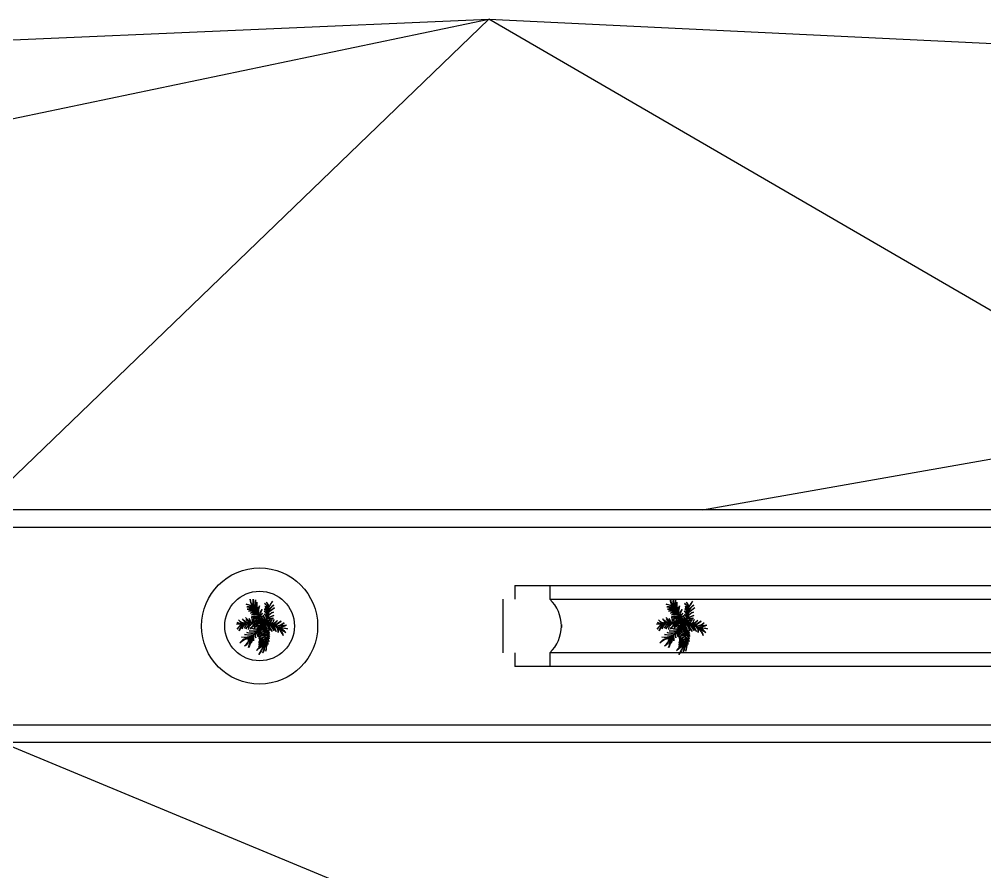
# Model space of a CAD drawing. Header units: millimetres. Extents: x 111 to 1506, y 14 to 566.
# Drawn here: x 238.67 to 246.98, y 234.44 to 241.78 of the extents above; entities that cross this region are included whole.
import ezdxf

# ---------------------------------------------------------------- set-up
doc = ezdxf.new("R2010")
doc.units = ezdxf.units.MM
doc.layers.add('Vegetacion.', color=255, linetype='Continuous')

# ---------------------------------------------------------------- blocks, each defined once
blk = doc.blocks.new('PAL-COCO')
at = {"color": 0}
for p, q in [((-0.198, 1.426), (-0.067, 1.231)), ((-0.065, 1.266), (-0.198, 1.426)), ((-0.079, 1.646), (0.015, 1.518)), ((0.015, 1.541), (-0.079, 1.646)), ((0.091, 1.421), (0.015, 1.541)), ((0.015, 1.518), (0.087, 1.378)), ((0.084, 1.837), (0.206, 1.073)), ((0.156, 1.644), (0.084, 1.837)), ((0.145, 1.291), (0.091, 1.421)), ((0.213, 1.447), (0.156, 1.644)), ((0.255, 1.245), (0.213, 1.447)), ((0.264, 1.416), (0.277, 1.577)), ((0.264, 1.232), (0.365, 1.437)), ((0.27, 1.255), (0.264, 1.416)), ((0.277, 1.577), (0.309, 1.736)), ((0.359, 1.889), (0.282, 1.263)), ((0.363, 1.447), (0.302, 1.32)), ((0.309, 1.736), (0.359, 1.889)), ((0.314, 1.308), (0.627, 1.771)), ((0.438, 1.565), (0.363, 1.447)), ((0.376, 1.366), (0.527, 1.454)), ((0.526, 1.674), (0.438, 1.565)), ((0.574, 1.448), (0.449, 1.36)), ((0.627, 1.771), (0.526, 1.674)), ((0.527, 1.454), (0.686, 1.525)), ((0.709, 1.522), (0.574, 1.448)), ((0.686, 1.525), (0.852, 1.579)), ((0.852, 1.579), (0.709, 1.522)), ((-1.65, 0.793), (-1.416, 0.636)), ((-1.475, 0.714), (-1.65, 0.793)), ((-1.31, 0.616), (-1.475, 0.714)), ((-1.372, 0.908), (-1.281, 0.789)), ((-1.299, 0.785), (-1.372, 0.908)), ((-1.205, 0.676), (-1.299, 0.785)), ((-1.281, 0.789), (-1.177, 0.682)), ((-1.176, 0.962), (-0.812, 0.496)), ((-1.072, 0.798), (-1.176, 0.962)), ((-0.954, 0.644), (-1.072, 0.798)), ((-0.864, 0.878), (-0.799, 0.754)), ((-0.814, 0.756), (-0.864, 0.878)), ((-0.75, 0.642), (-0.814, 0.756)), ((-0.799, 0.754), (-0.719, 0.639)), ((-0.622, 0.896), (-0.398, 0.346)), ((-0.435, 0.397), (-0.622, 0.896)), ((-0.418, 0.69), (-0.424, 0.867)), ((-0.424, 0.804), (-0.387, 0.572)), ((-0.34, 0.775), (-0.213, 0.706)), ((-0.216, 0.726), (-0.34, 0.775)), ((-0.313, 0.911), (-0.202, 0.875)), ((-0.211, 0.898), (-0.313, 0.911)), ((-0.306, 0.79), (-0.244, 0.291)), ((-0.218, 0.276), (-0.306, 0.79)), ((-0.257, 1.176), (-0.143, 1.066)), ((-0.148, 1.095), (-0.257, 1.176)), ((-0.102, 0.655), (-0.216, 0.726)), ((-0.213, 0.706), (-0.098, 0.617)), ((-0.115, 0.863), (-0.211, 0.898)), ((-0.202, 0.875), (-0.101, 0.817)), ((-0.049, 1.002), (-0.148, 1.095)), ((-0.143, 1.066), (-0.042, 0.944)), ((-0.029, 0.808), (-0.115, 0.863)), ((-0.101, 0.817), (-0.015, 0.739)), ((-0.067, 1.231), (0.044, 1.024)), ((0.051, 1.093), (-0.065, 1.266)), ((0.038, 0.899), (-0.049, 1.002)), ((-0.042, 0.944), (0.043, 0.811)), ((0.043, 0.736), (-0.029, 0.808)), ((-0.015, 0.739), (0.052, 0.644)), ((0.112, 0.786), (0.038, 0.899)), ((0.043, 0.811), (0.113, 0.67)), ((0.098, 0.65), (0.043, 0.736)), ((0.044, 1.024), (0.135, 0.808)), ((0.151, 0.911), (0.051, 1.093)), ((0.087, 1.378), (0.136, 1.227)), ((0.092, 0.569), (0.126, 0.796)), ((0.211, 0.727), (0.096, 0.602)), ((0.109, 0.678), (0.186, 0.764)), ((0.126, 0.796), (0.184, 1.017)), ((0.136, 1.227), (0.161, 1.071)), ((0.342, 0.959), (0.138, 0.827)), ((0.175, 1.153), (0.145, 1.291)), ((0.204, 1.033), (0.157, 0.95)), ((0.157, 0.892), (0.351, 0.993)), ((0.161, 1.071), (0.16, 0.913)), ((0.182, 1.012), (0.175, 1.153)), ((0.184, 1.017), (0.264, 1.232)), ((0.186, 0.764), (0.277, 0.835)), ((0.188, 1.073), (0.286, 1.139)), ((0.268, 1.105), (0.204, 1.033)), ((0.343, 0.835), (0.211, 0.727)), ((0.335, 1.256), (0.234, 1.141)), ((0.236, 1.263), (0.376, 1.366)), ((0.346, 1.162), (0.268, 1.105)), ((0.277, 0.835), (0.379, 0.889)), ((0.286, 1.139), (0.393, 1.186)), ((0.449, 1.36), (0.335, 1.256)), ((0.552, 1.081), (0.342, 0.959)), ((0.489, 0.923), (0.343, 0.835)), ((0.433, 1.202), (0.346, 1.162)), ((0.351, 0.993), (0.552, 1.081)), ((0.379, 0.889), (0.489, 0.923)), ((0.393, 1.186), (0.506, 1.215)), ((0.421, 0.688), (0.568, 0.781)), ((0.527, 1.222), (0.433, 1.202)), ((0.568, 0.781), (0.466, 0.678)), ((0.506, 1.215), (0.623, 1.224)), ((0.623, 1.224), (0.527, 1.222)), ((-1.486, 0.417), (-1.588, 0.359)), ((-1.531, 0.39), (-1.472, 0.441)), ((-1.491, 0.214), (-1.391, 0.326)), ((-1.412, 0.32), (-1.491, 0.214)), ((-1.377, 0.46), (-1.486, 0.417)), ((-1.472, 0.441), (-1.404, 0.478)), ((-1.416, 0.636), (-1.168, 0.501)), ((-1.322, 0.416), (-1.412, 0.32)), ((-1.404, 0.478), (-1.33, 0.5)), ((-1.391, 0.326), (-1.276, 0.425)), ((-1.264, 0.489), (-1.377, 0.46)), ((-1.333, 0.477), (-1.151, 0.508)), ((-1.33, 0.5), (-1.253, 0.506)), ((-1.223, 0.504), (-1.322, 0.416)), ((-1.156, 0.501), (-1.31, 0.616)), ((-1.255, 0.341), (-1.278, 0.254)), ((-1.278, 0.254), (-1.242, 0.334)), ((-1.276, 0.425), (-1.15, 0.507)), ((-1.208, 0.417), (-1.255, 0.341)), ((-1.253, 0.506), (-1.176, 0.496)), ((-1.242, 0.334), (-1.188, 0.404)), ((-1.14, 0.475), (-1.208, 0.417)), ((-1.094, 0.584), (-1.205, 0.676)), ((-1.188, 0.404), (-1.12, 0.459)), ((-1.177, 0.682), (-1.06, 0.588)), ((-1.104, 0.36), (-1.168, 0.273)), ((-1.168, 0.273), (-1.098, 0.356)), ((-1.151, 0.508), (-0.967, 0.514)), ((-1.058, 0.511), (-1.14, 0.475)), ((-1.12, 0.459), (-1.041, 0.498)), ((-1.026, 0.437), (-1.104, 0.36)), ((-1.098, 0.356), (-1.012, 0.423)), ((-0.97, 0.513), (-1.094, 0.584)), ((-1.029, 0.317), (-1.077, 0.229)), ((-1.077, 0.229), (-1.003, 0.308)), ((-1.06, 0.588), (-0.934, 0.508)), ((-1.041, 0.498), (-0.955, 0.518)), ((-1.037, 0.039), (-0.616, -0.175)), ((-0.909, -0.052), (-1.037, 0.039)), ((-0.962, 0.39), (-1.029, 0.317)), ((-0.937, 0.5), (-1.026, 0.437)), ((-1.012, 0.423), (-0.914, 0.472)), ((-1.003, 0.308), (-0.915, 0.371)), ((-0.967, 0.514), (-0.784, 0.495)), ((-0.878, 0.445), (-0.962, 0.39)), ((-0.823, 0.5), (-0.954, 0.644)), ((-0.874, 0.271), (-0.93, 0.188)), ((-0.93, 0.188), (-0.864, 0.263)), ((-0.915, 0.371), (-0.817, 0.416)), ((-0.914, 0.472), (-0.809, 0.5)), ((-0.784, 0.477), (-0.878, 0.445)), ((-0.801, 0.338), (-0.874, 0.271)), ((-0.864, 0.263), (-0.784, 0.322)), ((-0.817, 0.416), (-0.711, 0.441)), ((-0.714, 0.387), (-0.801, 0.338)), ((-0.784, 0.495), (-0.605, 0.452)), ((-0.684, 0.485), (-0.784, 0.477)), ((-0.784, 0.322), (-0.693, 0.364)), ((-0.777, 0.085), (-0.627, -0.036)), ((-0.692, 0.001), (-0.777, 0.085)), ((-0.67, 0.538), (-0.75, 0.642)), ((-0.719, 0.639), (-0.624, 0.537)), ((-0.666, 0.268), (-0.717, 0.203)), ((-0.717, 0.203), (-0.629, 0.262)), ((-0.618, 0.414), (-0.714, 0.387)), ((-0.711, 0.441), (-0.603, 0.445)), ((-0.693, 0.364), (-0.596, 0.386)), ((-0.597, -0.07), (-0.692, 0.001)), ((-0.578, 0.445), (-0.67, 0.538)), ((-0.6, 0.319), (-0.666, 0.268)), ((-0.629, 0.262), (-0.533, 0.306)), ((-0.624, 0.537), (-0.515, 0.449)), ((-0.519, 0.419), (-0.618, 0.414)), ((-0.605, 0.452), (-0.434, 0.385)), ((-0.603, 0.18), (-0.553, 0.1)), ((-0.574, 0.104), (-0.603, 0.18)), ((-0.523, 0.352), (-0.6, 0.319)), ((-0.596, 0.386), (-0.496, 0.387)), ((-0.581, 0.111), (-0.463, 0.176)), ((-0.527, 0.174), (-0.581, 0.111)), ((-0.528, 0.038), (-0.574, 0.104)), ((-0.553, 0.1), (-0.487, 0.032)), ((-0.533, 0.306), (-0.43, 0.333)), ((-0.467, -0.015), (-0.528, 0.038)), ((-0.46, 0.223), (-0.527, 0.174)), ((-0.441, 0.365), (-0.523, 0.352)), ((-0.496, 0.387), (-0.398, 0.368)), ((-0.487, 0.032), (-0.409, -0.02)), ((-0.417, 0.063), (-0.479, -0.002)), ((-0.479, -0.002), (-0.376, 0.053)), ((-0.463, 0.176), (-0.334, 0.215)), ((-0.383, 0.256), (-0.46, 0.223)), ((-0.358, 0.357), (-0.441, 0.365)), ((-0.434, 0.385), (-0.273, 0.296)), ((-0.43, 0.333), (-0.325, 0.342)), ((-0.393, 0.514), (-0.418, 0.69)), ((-0.34, 0.111), (-0.417, 0.063)), ((-0.41, 0.434), (-0.293, 0.397)), ((-0.274, 0.419), (-0.41, 0.434)), ((-0.35, 0.342), (-0.393, 0.514)), ((-0.387, 0.572), (-0.332, 0.342)), ((-0.302, 0.272), (-0.383, 0.256)), ((-0.376, 0.053), (-0.266, 0.092)), ((-0.372, 0.632), (-0.145, 0.443)), ((-0.211, 0.566), (-0.372, 0.632)), ((-0.262, 0.135), (-0.368, 0.127)), ((-0.368, 0.127), (-0.231, 0.105)), ((-0.361, 0.277), (-0.232, 0.24)), ((-0.23, 0.253), (-0.361, 0.277)), ((-0.319, 0.069), (-0.356, 0.138)), ((-0.254, 0.139), (-0.34, 0.111)), ((-0.339, 0.122), (-0.283, 0.055)), ((-0.319, 0.111), (-0.336, 0.045)), ((-0.336, 0.045), (-0.327, -0.024)), ((-0.334, 0.215), (-0.2, 0.229)), ((-0.277, 0.166), (-0.319, 0.111)), ((-0.264, 0.012), (-0.319, 0.069)), ((-0.218, 0.269), (-0.302, 0.272)), ((-0.293, 0.397), (-0.182, 0.344)), ((-0.283, 0.055), (-0.213, 0.002)), ((-0.218, 0.201), (-0.277, 0.166)), ((-0.144, 0.378), (-0.274, 0.419)), ((-0.273, 0.296), (-0.125, 0.185)), ((-0.266, 0.092), (-0.152, 0.114)), ((-0.197, -0.028), (-0.264, 0.012)), ((-0.156, 0.121), (-0.262, 0.135)), ((-0.164, 0.144), (-0.254, 0.139)), ((-0.232, 0.24), (-0.111, 0.184)), ((-0.231, 0.105), (-0.099, 0.06)), ((-0.106, 0.205), (-0.23, 0.253)), ((-0.146, 0.015), (-0.23, -0.025)), ((-0.149, 0.21), (-0.218, 0.201)), ((-0.213, 0.002), (-0.132, -0.032)), ((-0.06, 0.478), (-0.211, 0.566)), ((-0.182, 0.344), (-0.08, 0.275)), ((-0.174, -0.037), (-0.07, 0.003)), ((-0.075, 0.126), (-0.164, 0.144)), ((-0.055, 0.084), (-0.156, 0.121)), ((-0.152, 0.114), (-0.035, 0.119)), ((-0.083, 0.193), (-0.149, 0.21)), ((-0.055, 0.034), (-0.146, 0.015)), ((-0.145, 0.443), (0.068, 0.239)), ((-0.024, 0.312), (-0.144, 0.378)), ((-0.134, 0.349), (-0.127, 0.51)), ((-0.119, 0.188), (-0.134, 0.349)), ((-0.127, 0.51), (-0.101, 0.669)), ((-0.125, 0.185), (0.006, 0.056)), ((-0.101, 0.669), (-0.118, 0.495)), ((-0.118, 0.495), (-0.116, 0.321)), ((-0.116, 0.321), (-0.097, 0.148)), ((-0.111, 0.184), (0.001, 0.109)), ((0.007, 0.134), (-0.106, 0.205)), ((-0.004, 0.565), (-0.102, 0.655)), ((-0.099, 0.06), (0.023, -0.008)), ((-0.098, 0.617), (0, 0.51)), ((-0.028, 0.152), (-0.083, 0.193)), ((-0.08, 0.275), (0.011, 0.193)), ((-0.07, 0.003), (0.038, 0.027)), ((0.077, 0.371), (-0.06, 0.478)), ((0.035, 0.027), (-0.055, 0.084)), ((0.038, 0.031), (-0.055, 0.034)), ((0.007, 0.092), (-0.028, 0.152)), ((0.081, 0.225), (-0.024, 0.312)), ((-0.006, 0.326), (0.005, 0.471)), ((0.004, 0.18), (-0.006, 0.326)), ((0.077, 0.458), (-0.004, 0.565)), ((0.016, 0.198), (-0.003, 0.141)), ((-0.003, 0.141), (0.003, 0.081)), ((-0.001, -0.043), (0.017, 0.024)), ((0, 0.51), (0.079, 0.388)), ((0.001, 0.109), (0.099, 0.018)), ((0.003, 0.081), (0.034, 0.029)), ((0.035, 0.038), (0.004, 0.18)), ((0.005, 0.471), (0.006, 0.301)), ((0.006, 0.301), (0.028, 0.132)), ((0.006, 0.056), (0.119, -0.089)), ((0.105, 0.044), (0.007, 0.134)), ((0.017, 0.024), (0.007, 0.092)), ((0.011, 0.193), (0.089, 0.098)), ((0.056, 0.243), (0.016, 0.198)), ((0.028, 0.132), (0.071, -0.032)), ((0.034, 0.029), (0.082, -0.006)), ((0.112, -0.047), (0.035, 0.027)), ((0.052, 0.644), (0.097, 0.537)), ((0.111, 0.267), (0.056, 0.243)), ((0.07, 0.394), (0.214, 0.464)), ((0.073, 0.213), (0.079, 0.331)), ((0.081, 0.095), (0.073, 0.213)), ((0.078, 0.11), (0.164, 0.178)), ((0.104, -0.021), (0.081, 0.095)), ((0.082, 0.341), (0.092, 0.569)), ((0.095, 0.112), (0.082, 0.341)), ((0.154, 0.252), (0.086, 0.183)), ((0.225, 0.519), (0.091, 0.466)), ((0.094, 0.252), (0.187, 0.313)), ((0.131, -0.114), (0.095, 0.112)), ((0.183, 0.132), (0.102, 0.061)), ((0.109, 0.536), (0.268, 0.606)), ((0.171, 0.267), (0.111, 0.267)), ((0.119, -0.089), (0.27, 0.023)), ((0.336, 0.051), (0.123, -0.088)), ((0.126, -0.063), (0.154, 0.029)), ((0.149, -0.058), (0.164, 0.085)), ((0.234, 0.307), (0.154, 0.252)), ((0.154, 0.029), (0.202, 0.112)), ((0.164, 0.085), (0.192, 0.226)), ((0.164, 0.178), (0.263, 0.226)), ((0.17, -0.015), (0.223, 0.048)), ((0.226, 0.243), (0.171, 0.267)), ((0.275, 0.188), (0.183, 0.132)), ((0.187, 0.313), (0.291, 0.355)), ((0.234, 0.364), (0.191, -0.031)), ((0.192, 0.226), (0.234, 0.364)), ((0.2, -0.006), (0.248, 0.029)), ((0.202, 0.112), (0.267, 0.182)), ((0.214, 0.464), (0.365, 0.52)), ((0.223, 0.048), (0.29, 0.097)), ((0.351, 0.59), (0.225, 0.519)), ((0.266, 0.198), (0.226, 0.243)), ((0.322, 0.348), (0.234, 0.307)), ((0.294, 0.026), (0.24, 0)), ((0.246, 0.115), (0.27, 0.229)), ((0.246, 0), (0.246, 0.115)), ((0.248, 0.029), (0.278, 0.081)), ((0.263, 0.226), (0.371, 0.251)), ((0.285, 0.141), (0.266, 0.198)), ((0.267, 0.182), (0.347, 0.235)), ((0.268, 0.606), (0.421, 0.688)), ((0.27, 0.229), (0.314, 0.336)), ((0.27, 0.023), (0.434, 0.115)), ((0.375, 0.228), (0.275, 0.188)), ((0.278, 0.081), (0.285, 0.141)), ((0.29, 0.097), (0.365, 0.13)), ((0.291, 0.355), (0.401, 0.377)), ((0.355, 0.027), (0.294, 0.026)), ((0.301, 0.169), (0.299, 0.032)), ((0.35, -0.076), (0.299, 0.021)), ((0.328, 0.304), (0.301, 0.169)), ((0.314, 0.336), (0.379, 0.432)), ((0.416, 0.371), (0.322, 0.348)), ((0.379, 0.432), (0.328, 0.304)), ((0.562, 0.169), (0.336, 0.051)), ((0.347, 0.235), (0.437, 0.268)), ((0.466, 0.678), (0.351, 0.59)), ((0.411, 0.004), (0.355, 0.027)), ((0.365, 0.52), (0.52, 0.56)), ((0.365, 0.13), (0.446, 0.145)), ((0.367, 0.067), (0.55, 0.538)), ((0.371, 0.251), (0.481, 0.252)), ((0.481, 0.252), (0.375, 0.228)), ((0.401, 0.377), (0.512, 0.378)), ((0.404, 0.088), (0.441, -0.002)), ((0.467, 0.014), (0.411, 0.116)), ((0.453, -0.04), (0.411, 0.004)), ((0.425, 0.222), (0.414, 0.109)), ((0.512, 0.378), (0.416, 0.371)), ((0.452, 0.333), (0.425, 0.222)), ((0.434, 0.115), (0.608, 0.185)), ((0.446, 0.145), (0.528, 0.141)), ((0.494, 0.439), (0.452, 0.333)), ((0.54, -0.076), (0.467, 0.014)), ((0.55, 0.538), (0.494, 0.439)), ((0.499, 0.12), (0.5, 0.224)), ((0.5, 0.224), (0.52, 0.325)), ((0.52, 0.325), (0.559, 0.421)), ((0.535, 0.271), (0.526, 0.154)), ((0.566, 0.383), (0.535, 0.271)), ((0.585, 0.081), (0.558, 0.179)), ((0.559, 0.421), (0.616, 0.507)), ((0.565, 0.147), (0.581, 0.063)), ((0.617, 0.488), (0.566, 0.383)), ((0.581, 0.063), (0.615, -0.015)), ((0.634, -0.008), (0.585, 0.081)), ((0.606, 0.262), (0.607, 0.342)), ((0.623, 0.183), (0.606, 0.262)), ((0.607, 0.342), (0.628, 0.419)), ((0.608, 0.185), (0.79, 0.232)), ((0.616, 0.507), (0.688, 0.582)), ((0.688, 0.582), (0.617, 0.488)), ((0.628, 0.419), (0.665, 0.49)), ((0.644, 0.38), (0.633, 0.293)), ((0.633, 0.293), (0.642, 0.207)), ((0.674, 0.462), (0.644, 0.38)), ((0.659, 0.21), (0.694, 0.119)), ((0.665, 0.49), (0.719, 0.55)), ((0.722, 0.535), (0.674, 0.462)), ((0.694, 0.119), (0.745, 0.036)), ((0.7, 0.205), (0.704, 0.302)), ((0.704, 0.302), (0.73, 0.395)), ((0.721, 0.135), (0.705, 0.231)), ((0.719, 0.55), (0.784, 0.596)), ((0.759, 0.045), (0.721, 0.135)), ((0.784, 0.596), (0.722, 0.535)), ((0.73, 0.395), (0.779, 0.479)), ((0.743, 0.309), (0.736, 0.221)), ((0.766, 0.394), (0.743, 0.309)), ((0.745, 0.036), (0.811, -0.036)), ((0.816, -0.033), (0.759, 0.045)), ((0.806, 0.473), (0.766, 0.394)), ((0.775, 0.239), (0.807, 0.328)), ((0.779, 0.479), (0.845, 0.549)), ((0.79, 0.232), (0.977, 0.256)), ((0.81, 0.252), (0.804, 0.162)), ((0.804, 0.162), (0.823, 0.075)), ((0.86, 0.543), (0.806, 0.473)), ((0.807, 0.328), (0.857, 0.409)), ((0.823, 0.075), (0.866, -0.004)), ((0.85, 0.325), (0.824, 0.242)), ((0.828, 0.153), (0.834, 0.238)), ((0.845, 0.069), (0.828, 0.153)), ((0.845, 0.549), (0.927, 0.601)), ((0.884, -0.006), (0.845, 0.069)), ((0.891, 0.401), (0.85, 0.325)), ((0.857, 0.409), (0.923, 0.478)), ((0.927, 0.601), (0.86, 0.543)), ((0.947, 0.469), (0.891, 0.401)), ((0.922, 0.28), (0.948, 0.17)), ((0.923, 0.478), (1.002, 0.53)), ((0.932, 0.253), (0.994, 0.359)), ((0.981, 0.148), (0.932, 0.266)), ((1.014, 0.524), (0.947, 0.469)), ((0.948, 0.17), (0.996, 0.068)), ((1.029, 0.351), (0.971, 0.252)), ((0.977, 0.256), (1.165, 0.254)), ((1.05, 0.04), (0.981, 0.148)), ((0.994, 0.359), (1.078, 0.449)), ((0.996, 0.068), (1.065, -0.022)), ((1.002, 0.53), (1.091, 0.565)), ((1.091, 0.565), (1.014, 0.524)), ((1.104, 0.438), (1.029, 0.351)), ((1.137, -0.054), (1.05, 0.04)), ((1.052, 0.265), (1.118, 0.344)), ((1.078, 0.449), (1.178, 0.519)), ((1.176, 0.343), (1.09, 0.266)), ((1.09, 0.249), (1.147, 0.118)), ((1.188, 0.097), (1.097, 0.266)), ((1.192, 0.511), (1.104, 0.438)), ((1.118, 0.344), (1.201, 0.406)), ((1.147, 0.118), (1.224, -0.003)), ((1.165, 0.254), (1.351, 0.229)), ((1.276, 0.402), (1.176, 0.343)), ((1.178, 0.519), (1.292, 0.567)), ((1.298, -0.06), (1.188, 0.097)), ((1.292, 0.567), (1.192, 0.511)), ((1.193, 0.253), (1.293, 0.316)), ((1.201, 0.406), (1.295, 0.447)), ((1.312, 0.306), (1.216, 0.245)), ((1.226, 0.231), (1.287, 0.101)), ((1.298, 0.142), (1.275, 0.256)), ((1.385, 0.441), (1.276, 0.402)), ((1.287, 0.101), (1.364, -0.02)), ((1.293, 0.316), (1.403, 0.362)), ((1.295, 0.447), (1.396, 0.465)), ((1.34, 0.034), (1.298, 0.142)), ((1.415, 0.353), (1.312, 0.306)), ((1.399, -0.065), (1.34, 0.034)), ((1.347, 0.232), (1.465, 0.293)), ((1.351, 0.229), (1.533, 0.18)), ((1.463, 0.268), (1.377, 0.203)), ((1.384, 0.2), (1.393, 0.105)), ((1.499, 0.459), (1.385, 0.441)), ((1.455, 0.078), (1.391, 0.217)), ((1.393, 0.105), (1.424, 0.015)), ((1.396, 0.465), (1.499, 0.459)), ((1.403, 0.362), (1.518, 0.391)), ((1.524, 0.385), (1.415, 0.353)), ((1.424, 0.015), (1.476, -0.064)), ((1.535, -0.053), (1.455, 0.078)), ((1.56, 0.316), (1.463, 0.268)), ((1.465, 0.293), (1.591, 0.334)), ((1.515, 0.077), (1.485, 0.189)), ((1.502, 0.186), (1.629, 0.21)), ((1.561, -0.029), (1.515, 0.077)), ((1.518, 0.391), (1.637, 0.401)), ((1.52, 0.168), (1.519, 0.079)), ((1.519, 0.079), (1.537, -0.008)), ((1.637, 0.401), (1.524, 0.385)), ((1.533, 0.18), (1.707, 0.108)), ((1.671, 0.191), (1.555, 0.172)), ((1.664, 0.346), (1.56, 0.316)), ((1.669, -0.027), (1.566, 0.168)), ((1.573, 0.158), (1.615, 0.033)), ((1.591, 0.334), (1.722, 0.352)), ((1.615, 0.033), (1.675, -0.085)), ((1.629, 0.21), (1.759, 0.212)), ((1.65, 0.133), (1.806, 0.073)), ((1.772, 0.357), (1.664, 0.346)), ((1.789, 0.192), (1.671, 0.191)), ((2.224, -0.199), (1.681, 0.116)), ((1.722, 0.352), (1.855, 0.347)), ((1.759, 0.212), (1.887, 0.191)), ((1.88, 0.347), (1.772, 0.357)), ((1.905, 0.174), (1.789, 0.192)), ((1.806, 0.073), (1.954, -0.003)), ((1.855, 0.347), (1.985, 0.319)), ((1.985, 0.319), (1.88, 0.347)), ((1.887, 0.191), (2.009, 0.148)), ((2.018, 0.138), (1.905, 0.174)), ((2.009, 0.148), (2.122, 0.084)), ((2.122, 0.084), (2.018, 0.138)), ((-1.811, -0.6), (-1.639, -0.612)), ((-1.617, -0.615), (-1.811, -0.6)), ((-1.755, -0.435), (-1.412, -0.448)), ((-1.536, -0.46), (-1.755, -0.435)), ((-1.639, -0.612), (-1.466, -0.6)), ((-1.423, -0.607), (-1.617, -0.615)), ((-1.594, -0.34), (-0.876, -0.324)), ((-0.913, -0.336), (-1.594, -0.34)), ((-1.315, -0.469), (-1.536, -0.46)), ((-1.49, -0.746), (-1.353, -0.675)), ((-1.466, -0.6), (-1.297, -0.563)), ((-1.328, -0.673), (-1.433, -0.738)), ((-1.23, -0.575), (-1.423, -0.607)), ((-1.412, -0.448), (-1.07, -0.431)), ((-1.235, -0.586), (-1.376, -0.744)), ((-1.353, -0.675), (-1.228, -0.583)), ((-1.27, -0.636), (-1.34, -0.79)), ((-1.326, -0.138), (-1.045, -0.205)), ((-1.195, -0.195), (-1.326, -0.138)), ((-1.094, -0.46), (-1.315, -0.469)), ((-1.297, -0.563), (-1.135, -0.503)), ((-1.295, -0.728), (-1.188, -0.553)), ((-1.24, -1.066), (-1.135, -0.498)), ((-1.077, -0.445), (-1.235, -0.586)), ((-1.16, -0.533), (-1.21, -0.707)), ((-1.059, -0.235), (-1.195, -0.195)), ((-1.108, -0.618), (-1.117, -0.759)), ((-1.074, -0.481), (-1.108, -0.618)), ((-0.904, -0.322), (-1.077, -0.445)), ((-1.073, -0.826), (-1.069, -0.618)), ((-1.069, -0.618), (-1.049, -0.411)), ((-0.919, -0.258), (-1.059, -0.235)), ((-1.045, -0.205), (-0.76, -0.246)), ((-0.977, -0.507), (-0.98, -0.653)), ((-0.98, -0.653), (-0.966, -0.799)), ((-0.958, -0.361), (-0.977, -0.507)), ((-0.951, -0.783), (-0.947, -0.622)), ((-0.947, -0.622), (-0.924, -0.463)), ((-0.924, -0.463), (-0.884, -0.307)), ((-0.777, -0.262), (-0.919, -0.258)), ((-0.771, -0.125), (-0.909, -0.052)), ((-0.718, -0.22), (-0.904, -0.322)), ((-0.865, -0.381), (-0.877, -0.488)), ((-0.877, -0.488), (-0.868, -0.596)), ((-0.868, -0.596), (-0.837, -0.7)), ((-0.83, -0.279), (-0.865, -0.381)), ((-0.838, -0.57), (-0.829, -0.454)), ((-0.824, -0.685), (-0.838, -0.57)), ((-0.837, -0.7), (-0.785, -0.795)), ((-0.829, -0.454), (-0.795, -0.343)), ((-0.785, -0.795), (-0.824, -0.685)), ((-0.795, -0.343), (-0.739, -0.241)), ((-0.624, -0.18), (-0.771, -0.125)), ((-0.523, -0.139), (-0.718, -0.22)), ((-0.712, -0.393), (-0.713, -0.51)), ((-0.713, -0.51), (-0.696, -0.625)), ((-0.693, -0.278), (-0.712, -0.393)), ((-0.696, -0.625), (-0.661, -0.737)), ((-0.657, -0.167), (-0.693, -0.278)), ((-0.679, -0.501), (-0.661, -0.383)), ((-0.679, -0.619), (-0.679, -0.501)), ((-0.661, -0.737), (-0.679, -0.619)), ((-0.661, -0.383), (-0.626, -0.27)), ((-0.627, -0.036), (-0.463, -0.134)), ((-0.626, -0.27), (-0.574, -0.163)), ((-0.492, -0.126), (-0.597, -0.07)), ((-0.522, -0.288), (-0.538, -0.436)), ((-0.538, -0.436), (-0.536, -0.585)), ((-0.536, -0.585), (-0.517, -0.733)), ((-0.319, -0.08), (-0.523, -0.139)), ((-0.488, -0.142), (-0.522, -0.288)), ((-0.517, -0.733), (-0.494, -0.428)), ((-0.348, -0.681), (-0.512, -0.707)), ((-0.512, -0.707), (-0.391, -0.702)), ((-0.494, -0.428), (-0.45, -0.126)), ((-0.395, -0.051), (-0.467, -0.015)), ((-0.457, -0.549), (-0.362, -0.568)), ((-0.354, -0.554), (-0.457, -0.549)), ((-0.417, -0.311), (-0.42, -0.404)), ((-0.42, -0.404), (-0.4, -0.495)), ((-0.393, -0.222), (-0.417, -0.311)), ((-0.409, -0.02), (-0.321, -0.054)), ((-0.405, -0.366), (-0.309, -0.399)), ((-0.302, -0.377), (-0.405, -0.366)), ((-0.4, -0.495), (-0.36, -0.578)), ((-0.317, -0.069), (-0.395, -0.051)), ((-0.348, -0.141), (-0.393, -0.222)), ((-0.391, -0.702), (-0.271, -0.681)), ((-0.386, -0.377), (-0.369, -0.282)), ((-0.38, -0.474), (-0.386, -0.377)), ((-0.351, -0.567), (-0.38, -0.474)), ((-0.369, -0.282), (-0.329, -0.193)), ((-0.362, -0.568), (-0.266, -0.568)), ((-0.36, -0.578), (-0.302, -0.65)), ((-0.302, -0.085), (-0.358, -0.16)), ((-0.358, -0.16), (-0.27, -0.092)), ((-0.253, -0.539), (-0.354, -0.554)), ((-0.302, -0.65), (-0.351, -0.567)), ((-0.285, -0.072), (-0.348, -0.141)), ((-0.188, -0.635), (-0.348, -0.681)), ((-0.329, -0.193), (-0.27, -0.116)), ((-0.327, -0.024), (-0.292, -0.083)), ((-0.321, -0.054), (-0.228, -0.068)), ((-0.11, -0.045), (-0.319, -0.08)), ((-0.236, -0.068), (-0.317, -0.069)), ((-0.309, -0.399), (-0.207, -0.408)), ((-0.23, -0.025), (-0.302, -0.085)), ((-0.198, -0.368), (-0.302, -0.377)), ((-0.292, -0.083), (-0.237, -0.125)), ((-0.271, -0.681), (-0.156, -0.645)), ((-0.27, -0.092), (-0.174, -0.037)), ((-0.27, -0.116), (-0.195, -0.056)), ((-0.266, -0.568), (-0.171, -0.549)), ((-0.156, -0.505), (-0.253, -0.539)), ((-0.22, -0.143), (-0.24, -0.238)), ((-0.24, -0.238), (-0.237, -0.335)), ((-0.237, -0.125), (-0.17, -0.142)), ((-0.237, -0.335), (-0.212, -0.429)), ((-0.164, -0.153), (-0.229, -0.215)), ((-0.229, -0.215), (-0.12, -0.154)), ((-0.064, -0.696), (-0.223, -0.806)), ((-0.178, -0.056), (-0.22, -0.143)), ((-0.212, -0.429), (-0.166, -0.514)), ((-0.208, -0.313), (-0.195, -0.211)), ((-0.198, -0.416), (-0.208, -0.313)), ((-0.207, -0.408), (-0.106, -0.392)), ((-0.097, -0.34), (-0.198, -0.368)), ((-0.166, -0.514), (-0.198, -0.416)), ((-0.121, -0.048), (-0.197, -0.028)), ((-0.195, -0.211), (-0.159, -0.114)), ((-0.035, -0.571), (-0.188, -0.635)), ((-0.171, -0.549), (-0.082, -0.511)), ((-0.17, -0.142), (-0.102, -0.133)), ((-0.087, -0.105), (-0.164, -0.153)), ((-0.159, -0.114), (-0.104, -0.027)), ((-0.067, -0.453), (-0.156, -0.505)), ((-0.156, -0.645), (-0.046, -0.593)), ((-0.132, -0.032), (-0.046, -0.047)), ((-0.042, -0.047), (-0.121, -0.048)), ((-0.12, -0.154), (-0.001, -0.114)), ((0.102, -0.033), (-0.11, -0.045)), ((-0.106, -0.392), (-0.011, -0.353)), ((-0.102, -0.133), (-0.042, -0.098)), ((-0.004, -0.293), (-0.097, -0.34)), ((-0.003, -0.073), (-0.087, -0.105)), ((-0.082, -0.511), (-0.002, -0.457)), ((-0.065, -0.133), (-0.078, -0.224)), ((-0.078, -0.224), (-0.067, -0.316)), ((-0.061, -0.118), (-0.072, -0.173)), ((-0.072, -0.173), (-0.056, -0.227)), ((-0.067, -0.316), (-0.034, -0.402)), ((0.009, -0.384), (-0.067, -0.453)), ((-0.025, -0.517), (-0.066, -0.707)), ((-0.029, -0.047), (-0.065, -0.133)), ((-0.026, -0.074), (-0.061, -0.118)), ((-0.056, -0.227), (-0.016, -0.267)), ((-0.054, -0.308), (-0.052, -0.212)), ((-0.034, -0.402), (-0.054, -0.308)), ((-0.052, -0.212), (-0.026, -0.119)), ((-0.042, -0.098), (-0.001, -0.043)), ((-0.008, -0.658), (-0.028, -0.571)), ((-0.026, -0.119), (0.02, -0.035)), ((0.026, -0.052), (-0.026, -0.074)), ((0.041, -0.335), (-0.025, -0.517)), ((-0.017, -0.586), (-0.01, -0.677)), ((-0.016, -0.267), (0.037, -0.285)), ((-0.013, -0.399), (0.038, -0.505)), ((-0.011, -0.353), (0.071, -0.292)), ((-0.01, -0.677), (0.02, -0.764)), ((0.03, -0.74), (-0.008, -0.658)), ((0.079, -0.23), (-0.004, -0.293)), ((0.086, -0.057), (-0.003, -0.073)), ((-0.001, -0.114), (0.123, -0.098)), ((0.08, -0.298), (0.007, -0.434)), ((0.007, -0.434), (0.067, -0.387)), ((0.121, -0.568), (0.013, -0.424)), ((0.023, -0.008), (0.132, -0.096)), ((0.082, -0.056), (0.026, -0.052)), ((0.037, -0.285), (0.093, -0.275)), ((0.038, -0.505), (0.106, -0.601)), ((0.131, -0.163), (0.041, -0.335)), ((0.067, -0.387), (0.113, -0.326)), ((0.134, -0.153), (0.08, -0.298)), ((0.082, -0.006), (0.141, -0.019)), ((0.13, -0.085), (0.082, -0.056)), ((0.134, -0.371), (0.082, -0.278)), ((0.09, -0.244), (0.109, -0.336)), ((0.093, -0.275), (0.137, -0.241)), ((0.106, -0.601), (0.189, -0.685)), ((0.109, -0.336), (0.152, -0.419)), ((0.113, -0.326), (0.142, -0.256)), ((0.114, -0.637), (0.182, -0.419)), ((0.18, -0.512), (0.114, -0.637)), ((0.32, -0.124), (0.118, -0.177)), ((0.119, -0.151), (0.362, -0.274)), ((0.248, -0.696), (0.121, -0.568)), ((0.158, -0.134), (0.13, -0.085)), ((0.133, -0.088), (0.17, -0.015)), ((0.204, -0.453), (0.134, -0.371)), ((0.137, -0.241), (0.161, -0.19)), ((0.526, -0.36), (0.138, -0.059)), ((0.141, -0.019), (0.2, -0.006)), ((0.142, -0.173), (0.272, -0.151)), ((0.142, -0.256), (0.154, -0.181)), ((0.149, -0.056), (0.201, -0.141)), ((0.152, -0.419), (0.215, -0.488)), ((0.161, -0.19), (0.158, -0.134)), ((0.228, -0.379), (0.18, -0.512)), ((0.2, -0.046), (0.182, -0.104)), ((0.182, -0.104), (0.19, -0.164)), ((0.182, -0.419), (0.237, -0.197)), ((0.189, -0.685), (0.285, -0.754)), ((0.19, -0.164), (0.222, -0.216)), ((0.24, 0), (0.2, -0.046)), ((0.201, -0.141), (0.267, -0.216)), ((0.288, -0.519), (0.204, -0.453)), ((0.215, -0.488), (0.294, -0.539)), ((0.222, -0.216), (0.272, -0.251)), ((0.257, -0.24), (0.228, -0.379)), ((0.39, -0.806), (0.248, -0.696)), ((0.264, -0.014), (0.349, -0.12)), ((0.267, -0.216), (0.345, -0.279)), ((0.272, -0.151), (0.398, -0.112)), ((0.272, -0.251), (0.331, -0.262)), ((0.383, -0.567), (0.288, -0.519)), ((0.294, -0.539), (0.383, -0.567)), ((0.296, -0.803), (0.331, -0.626)), ((0.349, -0.684), (0.296, -0.803)), ((0.526, -0.205), (0.316, -0.252)), ((0.518, -0.058), (0.32, -0.124)), ((0.331, -0.262), (0.39, -0.248)), ((0.331, -0.626), (0.354, -0.448)), ((0.345, -0.279), (0.432, -0.327)), ((0.348, -0.256), (0.74, -0.177)), ((0.349, -0.12), (0.452, -0.21)), ((0.383, -0.559), (0.349, -0.684)), ((0.418, -0.162), (0.35, -0.076)), ((0.354, -0.448), (0.364, -0.268)), ((0.362, -0.274), (0.592, -0.421)), ((0.399, -0.43), (0.383, -0.559)), ((0.39, -0.248), (0.439, -0.211)), ((0.395, -0.3), (0.399, -0.43)), ((0.398, -0.112), (0.518, -0.058)), ((0.499, -0.235), (0.418, -0.162)), ((0.432, -0.327), (0.526, -0.36)), ((0.439, -0.211), (0.468, -0.158)), ((0.441, -0.002), (0.496, -0.083)), ((0.452, -0.21), (0.568, -0.282)), ((0.473, -0.098), (0.453, -0.04)), ((0.468, -0.158), (0.473, -0.098)), ((0.496, -0.083), (0.565, -0.15)), ((0.914, -0.268), (0.498, -0.347)), ((0.593, -0.292), (0.499, -0.235)), ((0.518, -0.629), (0.506, -0.351)), ((0.506, -0.906), (0.518, -0.629)), ((0.74, -0.177), (0.526, -0.205)), ((0.627, -0.151), (0.54, -0.076)), ((0.565, -0.562), (0.543, -0.735)), ((0.558, -0.379), (0.681, -0.359)), ((0.565, -0.15), (0.647, -0.202)), ((0.57, -0.387), (0.565, -0.562)), ((0.568, -0.282), (0.694, -0.332)), ((0.592, -0.421), (0.806, -0.59)), ((0.694, -0.332), (0.593, -0.292)), ((0.746, -0.445), (0.613, -0.442)), ((0.615, -0.015), (0.666, -0.083)), ((0.726, -0.211), (0.627, -0.151)), ((0.7, -0.084), (0.634, -0.008)), ((0.654, -0.648), (0.637, -0.442)), ((0.647, -0.202), (0.738, -0.237)), ((0.656, -0.855), (0.654, -0.648)), ((0.666, -0.083), (0.731, -0.139)), ((0.673, -0.466), (0.788, -0.471)), ((0.673, -0.502), (0.697, -0.642)), ((0.681, -0.359), (0.801, -0.322)), ((0.697, -0.642), (0.7, -0.784)), ((0.782, -0.144), (0.7, -0.084)), ((0.834, -0.252), (0.726, -0.211)), ((0.731, -0.139), (0.807, -0.178)), ((0.738, -0.237), (0.834, -0.252)), ((0.992, -0.557), (0.74, -0.557)), ((0.879, -0.433), (0.746, -0.445)), ((0.798, -0.79), (0.78, -0.565)), ((0.875, -0.184), (0.782, -0.144)), ((0.787, -0.577), (1.243, -0.573)), ((0.788, -0.471), (0.902, -0.451)), ((0.801, -0.322), (0.914, -0.268)), ((0.806, -0.59), (1.001, -0.779)), ((0.807, -0.178), (0.889, -0.2)), ((0.811, -0.036), (0.89, -0.094)), ((0.831, -0.66), (0.814, -0.95)), ((0.891, -0.095), (0.816, -0.033)), ((0.866, -0.004), (0.929, -0.068)), ((0.974, -0.203), (0.875, -0.184)), ((1.009, -0.407), (0.879, -0.433)), ((0.944, -1.054), (0.879, -0.664)), ((0.943, -0.068), (0.884, -0.006)), ((0.889, -0.2), (0.974, -0.203)), ((0.89, -0.094), (0.978, -0.136)), ((0.978, -0.139), (0.891, -0.095)), ((0.902, -0.451), (1.009, -0.407)), ((0.926, -0.688), (1.051, -0.676)), ((0.929, -0.068), (1.007, -0.113)), ((1.016, -0.111), (0.943, -0.068)), ((1.106, -0.703), (0.95, -0.708)), ((0.978, -0.136), (1.072, -0.161)), ((1.072, -0.161), (0.978, -0.139)), ((1.243, -0.573), (0.992, -0.557)), ((1.007, -0.113), (1.095, -0.134)), ((1.099, -0.132), (1.016, -0.111)), ((1.051, -0.676), (1.176, -0.684)), ((1.065, -0.022), (1.15, -0.096)), ((1.095, -0.134), (1.184, -0.129)), ((1.184, -0.129), (1.099, -0.132)), ((1.262, -0.72), (1.106, -0.703)), ((1.241, -0.129), (1.137, -0.054)), ((1.15, -0.096), (1.248, -0.151)), ((1.176, -0.684), (1.297, -0.712)), ((1.224, -0.003), (1.317, -0.11)), ((1.356, -0.185), (1.241, -0.129)), ((1.248, -0.151), (1.356, -0.185)), ((1.426, -0.203), (1.298, -0.06)), ((1.317, -0.11), (1.426, -0.203)), ((1.364, -0.02), (1.456, -0.13)), ((1.474, -0.153), (1.399, -0.065)), ((1.456, -0.13), (1.562, -0.227)), ((1.562, -0.227), (1.474, -0.153)), ((1.476, -0.064), (1.546, -0.129)), ((1.629, -0.175), (1.535, -0.053)), ((1.537, -0.008), (1.574, -0.089)), ((1.546, -0.129), (1.629, -0.175)), ((1.621, -0.128), (1.561, -0.029)), ((1.574, -0.089), (1.627, -0.159)), ((1.695, -0.217), (1.621, -0.128)), ((1.627, -0.159), (1.695, -0.217)), ((1.796, -0.207), (1.669, -0.027)), ((1.675, -0.085), (1.75, -0.193)), ((1.75, -0.193), (1.841, -0.289)), ((1.944, -0.371), (1.796, -0.207)), ((1.841, -0.289), (1.944, -0.371)), ((1.954, -0.003), (2.094, -0.094)), ((2.094, -0.094), (2.224, -0.199)), ((-1.791, -0.816), (-1.638, -0.793)), ((-1.668, -0.81), (-1.791, -0.816)), ((-1.548, -0.784), (-1.668, -0.81)), ((-1.638, -0.793), (-1.49, -0.746)), ((-1.433, -0.738), (-1.548, -0.784)), ((-1.441, -1.111), (-1.38, -0.915)), ((-1.397, -0.948), (-1.441, -1.111)), ((-1.34, -0.79), (-1.397, -0.948)), ((-1.38, -0.915), (-1.295, -0.728)), ((-1.237, -0.885), (-1.24, -1.066)), ((-1.21, -0.707), (-1.237, -0.885)), ((-1.117, -0.759), (-1.102, -0.899)), ((-1.102, -0.899), (-1.061, -1.034)), ((-1.061, -1.034), (-1.073, -0.826)), ((-0.966, -0.799), (-0.938, -0.943)), ((-0.938, -0.943), (-0.951, -0.783)), ((-0.464, -1.154), (-0.064, -0.809)), ((-0.223, -0.806), (-0.391, -0.901)), ((-0.391, -0.901), (-0.295, -0.895)), ((-0.266, -1.3), (-0.361, -1.381)), ((-0.361, -1.381), (-0.261, -1.326)), ((-0.236, -1.032), (-0.336, -1.106)), ((-0.295, -0.895), (-0.204, -0.864)), ((-0.186, -1.203), (-0.266, -1.3)), ((-0.261, -1.326), (-0.176, -1.25)), ((-0.15, -0.941), (-0.236, -1.032)), ((-0.204, -0.864), (-0.124, -0.811)), ((-0.124, -1.093), (-0.186, -1.203)), ((-0.176, -1.25), (-0.109, -1.157)), ((-0.079, -0.839), (-0.15, -0.941)), ((-0.124, -0.811), (-0.061, -0.74)), ((-0.083, -0.974), (-0.124, -1.093)), ((-0.122, -1.46), (-0.07, -1.329)), ((-0.109, -1.157), (-0.064, -1.051)), ((-0.064, -1.327), (-0.096, -1.43)), ((0.106, -1.105), (-0.086, -0.956)), ((0.135, -0.971), (-0.083, -0.791)), ((-0.083, -0.828), (0.056, -0.945)), ((-0.066, -0.707), (-0.08, -0.9)), ((-0.08, -0.9), (-0.069, -1.094)), ((-0.07, -1.329), (-0.042, -1.191)), ((-0.069, -1.094), (-0.031, -1.284)), ((-0.05, -1.22), (-0.064, -1.327)), ((0.03, -1.219), (-0.061, -1.128)), ((-0.057, -0.993), (0.049, -1.096)), ((-0.05, -1.15), (0.035, -1.241)), ((-0.039, -1.438), (-0.032, -1.272)), ((-0.031, -1.284), (0.033, -1.467)), ((0.085, -1.415), (-0.031, -1.301)), ((-0.021, -1.31), (-0.029, -1.465)), ((-0.024, -1.301), (0.24, -1.478)), ((0.105, -1.515), (-0.005, -1.365)), ((0.004, -1.597), (-0.002, -1.361)), ((0.02, -0.764), (0.072, -0.839)), ((0.085, -0.811), (0.03, -0.74)), ((0.131, -1.298), (0.03, -1.219)), ((0.035, -1.241), (0.132, -1.317)), ((0.049, -1.096), (0.171, -1.18)), ((0.056, -0.945), (0.206, -1.048)), ((0.072, -0.839), (0.143, -0.897)), ((0.153, -0.868), (0.085, -0.811)), ((0.306, -1.242), (0.106, -1.105)), ((0.241, -1.365), (0.131, -1.298)), ((0.132, -1.317), (0.241, -1.376)), ((0.365, -1.136), (0.135, -0.971)), ((0.143, -0.897), (0.227, -0.935)), ((0.233, -0.91), (0.153, -0.868)), ((0.171, -1.18), (0.306, -1.242)), ((0.206, -1.048), (0.365, -1.136)), ((0.227, -0.935), (0.318, -0.949)), ((0.319, -0.933), (0.233, -0.91)), ((0.357, -1.418), (0.241, -1.365)), ((0.241, -1.376), (0.357, -1.418)), ((0.285, -0.754), (0.39, -0.806)), ((0.318, -0.949), (0.409, -0.938)), ((0.409, -0.938), (0.319, -0.933)), ((0.543, -0.735), (0.506, -0.906)), ((0.641, -1.06), (0.656, -0.855)), ((0.681, -0.924), (0.641, -1.06)), ((0.7, -0.784), (0.681, -0.924)), ((0.814, -0.95), (0.776, -1.239)), ((0.776, -1.239), (0.797, -1.015)), ((0.797, -1.015), (0.798, -0.79)), ((0.926, -0.732), (0.963, -0.908)), ((0.97, -1.449), (0.944, -1.054)), ((0.963, -0.908), (0.983, -1.088)), ((0.985, -1.269), (0.97, -1.449)), ((0.983, -1.088), (0.985, -1.269)), ((1.001, -0.779), (1.177, -0.987)), ((1.025, -0.795), (1.172, -0.787)), ((1.04, -0.838), (1.041, -0.981)), ((1.217, -0.826), (1.041, -0.827)), ((1.041, -0.981), (1.067, -1.122)), ((1.075, -1.005), (1.052, -0.84)), ((1.067, -1.122), (1.118, -1.256)), ((1.122, -1.165), (1.075, -1.005)), ((1.244, -0.946), (1.093, -0.893)), ((1.098, -0.884), (1.226, -0.912)), ((1.118, -1.256), (1.191, -1.379)), ((1.192, -1.315), (1.122, -1.165)), ((1.172, -0.787), (1.318, -0.799)), ((1.191, -1.379), (1.284, -1.487)), ((1.283, -1.454), (1.192, -1.315)), ((1.392, -0.848), (1.217, -0.826)), ((1.226, -0.912), (1.346, -0.963)), ((1.385, -1.022), (1.244, -0.946)), ((1.413, -0.759), (1.262, -0.72)), ((1.297, -0.712), (1.413, -0.759)), ((1.318, -0.799), (1.461, -0.832)), ((1.346, -0.963), (1.454, -1.036)), ((1.512, -1.119), (1.385, -1.022)), ((1.563, -0.892), (1.392, -0.848)), ((1.454, -1.036), (1.547, -1.128)), ((1.461, -0.832), (1.598, -0.885)), ((1.621, -1.236), (1.512, -1.119)), ((1.547, -1.128), (1.621, -1.236)), ((1.726, -0.957), (1.563, -0.892)), ((1.598, -0.885), (1.726, -0.957)), ((-0.288, -1.686), (-0.195, -1.58)), ((-0.21, -1.612), (-0.288, -1.686)), ((-0.145, -1.526), (-0.21, -1.612)), ((-0.195, -1.58), (-0.122, -1.46)), ((-0.096, -1.43), (-0.145, -1.526)), ((-0.1, -1.766), (-0.062, -1.604)), ((-0.056, -1.618), (-0.1, -1.766)), ((-0.062, -1.604), (-0.039, -1.438)), ((-0.029, -1.465), (-0.056, -1.618)), ((0.026, -1.832), (0.004, -1.597)), ((0.023, -1.448), (0.026, -1.832)), ((0.044, -1.461), (0.138, -1.58)), ((0.218, -1.509), (0.085, -1.415)), ((0.232, -1.65), (0.105, -1.515)), ((0.138, -1.58), (0.249, -1.683)), ((0.363, -1.582), (0.218, -1.509)), ((0.375, -1.768), (0.232, -1.65)), ((0.24, -1.478), (0.519, -1.631)), ((0.249, -1.683), (0.375, -1.768)), ((0.519, -1.631), (0.363, -1.582)), ((1.395, -1.578), (1.283, -1.454)), ((1.284, -1.487), (1.395, -1.578))]:
    blk.add_line(p, q, dxfattribs=at)

msp = doc.modelspace()

# ---------------------------------------------------------------- linework, layer by layer
for p, q in [((202.17498, 240.0294), (242.71184, 241.77914)), ((209.67266, 234.87968), (242.71184, 241.77914)), ((238.32468, 237.55305), (242.71184, 241.77914)), ((242.71184, 241.77914), (290.11626, 239.51684)), ((250.00061, 237.55305), (242.71184, 241.77914)), ((244.55394, 237.55305), (263.02381, 240.80978)), ((256.42954, 237.55305), (224.537, 237.55305)), ((256.42954, 237.40305), (224.537, 237.40305)), ((242.937, 236.90305), (256.192, 236.90305)), ((242.937, 236.90305), (242.937, 236.78305)), ((243.237, 236.90305), (243.237, 236.78305)), ((243.237, 236.78305), (255.892, 236.78305)), ((243.337, 236.56555), (243.337, 236.54055)), ((242.937, 236.32305), (242.937, 236.20305)), ((243.237, 236.32305), (243.237, 236.20305)), ((255.892, 236.32305), (243.237, 236.32305)), ((256.192, 236.20305), (242.937, 236.20305)), ((224.537, 235.70305), (256.42954, 235.70305)), ((224.537, 235.55305), (256.42954, 235.55305)), ((248.59576, 231.36416), (238.5076, 235.55305))]:
    msp.add_line(p, q)
msp.add_lwpolyline([(242.837, 236.32305), (242.837, 236.78305)])
for radius in [0.5, 0.3]:
    msp.add_circle((240.737, 236.55305), radius)
msp.add_arc((243.02328, 236.55305), 0.31397, 312.898604, 47.101396)

# ---------------------------------------------------------------- block references
at = {"layer": 'Vegetacion.', "xscale": 0.1180779794688078, "yscale": 0.1180779794688078, "zscale": 0.1180779794688078, "rotation": 270}
for p in [(240.75291, 236.57147), (244.3728, 236.57147)]:
    msp.add_blockref('PAL-COCO', p, dxfattribs=at)

doc.saveas('drawing.dxf')
